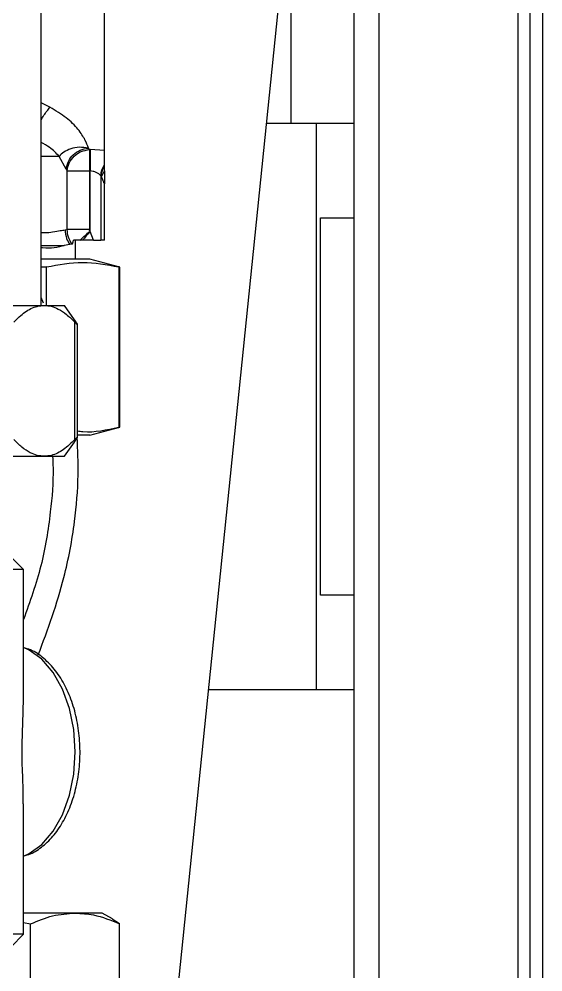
# Model space of a CAD drawing. Extents: x 75 to 2075, y 25 to 1460.
# Drawn here: x 1203.5 to 1255.5, y 778.9 to 873.6 of the extents above; entities that cross this region are included whole.
import ezdxf

# ---------------------------------------------------------------- set-up
doc = ezdxf.new("R2010")
doc.units = 0
doc.header["$LTSCALE"] = 5
doc.linetypes.add('SLD-KATı', pattern=[0])
doc.layers.get('0').update_dxf_attribs({"linetype": 'CONTINUOUS'})

msp = doc.modelspace()

# ---------------------------------------------------------------- linework, layer by layer
at = {"color": 7, "linetype": 'SLD-KATı'}
for p, q in [((1239.221, 568.28), (1239.221, 1228.103)), ((1252.971, 1228.103), (1252.971, 568.28)), ((1236.721, 569.442), (1236.721, 1226.942)), ((1254.221, 574.53), (1254.221, 1221.853)), ((1255.471, 574.53), (1255.471, 1221.853)), ((1214.221, 728.291), (1235.314, 934.128)), ((1205.659, 845.129), (1205.659, 909.254)), ((1230.471, 863.192), (1230.471, 886.869)), ((1232.971, 863.192), (1228.045, 863.192)), ((1232.971, 863.192), (1232.971, 806.942)), ((1236.721, 863.192), (1232.971, 863.192)), ((1210.449, 860.613), (1210.344, 860.768)), ((1210.449, 860.613), (1210.511, 860.613)), ((1210.449, 860.613), (1210.449, 858.488)), ((1211.928, 860.531), (1210.511, 860.613)), ((1208.146, 858.677), (1207.432, 859.944)), ((1211.928, 858.99), (1211.928, 859.129)), ((1208.146, 858.677), (1208.24, 858.488)), ((1208.24, 852.676), (1208.24, 858.488)), ((1208.24, 858.488), (1210.449, 858.488)), ((1210.449, 858.488), (1210.449, 852.676)), ((1210.511, 858.488), (1210.449, 858.488)), ((1210.511, 852.513), (1210.511, 858.488)), ((1211.663, 857.899), (1211.93, 858.497)), ((1211.928, 858.498), (1211.928, 858.99)), ((1211.593, 858.014), (1211.578, 858.033)), ((1211.593, 858.014), (1211.593, 851.604)), ((1211.928, 851.604), (1211.928, 857.215)), ((1233.39, 853.817), (1236.721, 853.817)), ((1233.39, 816.317), (1233.39, 853.817)), ((1208.031, 852.636), (1208.24, 852.676)), ((1210.52, 852.488), (1210.511, 852.513)), ((1210.847, 851.604), (1210.52, 852.488)), ((1209.067, 849.729), (1209.067, 851.604)), ((1209.774, 851.604), (1209.485, 851.604)), ((1210.847, 851.604), (1209.774, 851.604)), ((1211.928, 851.604), (1211.593, 851.604)), ((1207.943, 851.083), (1207.936, 851.083)), ((1208.494, 851.176), (1207.943, 851.083)), ((1208.719, 851.22), (1208.494, 851.176)), ((1210.487, 849.729), (1205.659, 849.729)), ((1213.464, 848.931), (1210.487, 849.729)), ((1213.356, 848.953), (1213.356, 833.005)), ((1213.464, 833.027), (1213.464, 848.931)), ((1205.883, 845.351), (1205.659, 845.916)), ((1195.093, 845.129), (1205.964, 845.129)), ((1205.964, 845.129), (1207.971, 845.129)), ((1208.964, 843.71), (1207.971, 845.129)), ((1208.994, 831.803), (1208.994, 843.456)), ((1209.262, 832.013), (1209.262, 843.232)), ((1210.487, 832.229), (1213.464, 833.027)), ((1210.487, 832.229), (1209.269, 832.229)), ((1207.971, 830.129), (1208.964, 831.548)), ((1195.093, 830.129), (1205.964, 830.129)), ((1205.964, 830.129), (1207.971, 830.129)), ((1203.909, 818.879), (1201.409, 821.379)), ((1203.909, 818.879), (1177.723, 818.879)), ((1203.909, 806.141), (1203.909, 818.879)), ((1236.721, 816.317), (1233.39, 816.317)), ((1222.281, 806.942), (1232.971, 806.942)), ((1232.971, 806.942), (1236.721, 806.942)), ((1203.909, 782.629), (1203.909, 795.59)), ((1209.03, 784.729), (1203.909, 784.729)), ((1211.721, 784.729), (1209.03, 784.729)), ((1212.727, 784.148), (1211.721, 784.729)), ((1203.909, 783.806), (1204.611, 783.659)), ((1204.611, 773.004), (1204.611, 783.659)), ((1213.45, 783.659), (1212.711, 784.12)), ((1213.45, 768.299), (1213.45, 783.659)), ((1203.909, 782.629), (1177.723, 782.629)), ((1201.409, 780.129), (1203.909, 782.629))]:
    msp.add_line(p, q, dxfattribs=at)
at = {"color": 8, "linetype": 'SLD-KATı'}
for p, q in [((1206.533, 864.821), (1205.659, 865.252)), ((1205.659, 851.084), (1207.936, 851.084)), ((1206.202, 845.129), (1206.202, 848.953))]:
    msp.add_line(p, q, dxfattribs=at)
at = {"color": 7, "linetype": 'SLD-KATı', "flags": 128}
msp.add_lwpolyline([(1211.928, 860.531), (1211.928, 861.467), (1211.928, 862.843), (1211.928, 864.59), (1211.928, 866.622), (1211.928, 868.839), (1211.928, 871.131), (1211.928, 873.384), (1211.928, 875.488), (1211.928, 877.337), (1211.928, 878.842), (1211.928, 879.926)], dxfattribs=at)
at = {"color": 8, "linetype": 'SLD-KATı', "flags": 128}
for points in [[(1207.432, 859.944), (1206.217, 859.944), (1205.659, 859.944)], [(1203.909, 790.398), (1204.474, 790.649), (1205.737, 791.553), (1206.855, 792.858), (1207.78, 794.509), (1208.471, 796.433), (1208.898, 798.545), (1209.042, 800.754), (1208.898, 802.963), (1208.471, 805.076), (1207.78, 806.999), (1206.855, 808.65), (1205.737, 809.956), (1204.474, 810.859), (1203.909, 811.11)]]:
    msp.add_lwpolyline(points, dxfattribs=at)
at = {"color": 8, "linetype": 'SLD-KATı'}
for points, knots in [([(1205.659, 863.553), (1205.748, 863.717), (1205.917, 864.028), (1206.228, 864.459), (1206.431, 864.7), (1206.533, 864.821)], [0, 0, 0, 0, 0.356886, 0.678553, 1, 1, 1, 1]), ([(1207.432, 859.944), (1207.164, 860.246), (1206.752, 860.711), (1205.942, 861.172), (1205.659, 861.333)], [0, 0, 0, 0, 0.649445, 1, 1, 1, 1]), ([(1211.928, 857.215), (1211.925, 857.224), (1211.918, 857.243), (1211.84, 857.445), (1211.737, 857.71), (1211.663, 857.899)], [0, 0, 0, 0, 0.208434, 0.437009, 1, 1, 1, 1]), ([(1205.659, 852.388), (1205.775, 852.38), (1206.206, 852.349), (1206.859, 852.435), (1207.554, 852.568), (1207.881, 852.615), (1208.031, 852.636)], [0, 0, 0, 0, 0.104759, 0.388771, 0.721537, 1, 1, 1, 1])]:
    msp.add_open_spline(points, degree=3, knots=knots, dxfattribs=at)
at = {"color": 7, "linetype": 'SLD-KATı'}
for points, knots in [([(1210.344, 860.768), (1210.256, 861.025), (1210.078, 861.543), (1209.359, 862.642), (1208.194, 863.83), (1207.095, 864.485), (1206.533, 864.821)], [0, 0, 0, 0, 0.238752, 0.481605, 0.734321, 1, 1, 1, 1]), ([(1210.344, 860.768), (1210.036, 860.809), (1209.423, 860.891), (1208.575, 860.707), (1207.854, 860.376), (1207.574, 860.089), (1207.432, 859.944)], [0, 0, 0, 0, 0.249512, 0.496306, 0.744545, 1, 1, 1, 1]), ([(1208.146, 858.677), (1208.199, 858.937), (1208.305, 859.458), (1208.816, 860.13), (1209.521, 860.621), (1210.07, 860.719), (1210.344, 860.768)], [0, 0, 0, 0, 0.249943, 0.499875, 0.749609, 1, 1, 1, 1]), ([(1208.24, 858.488), (1208.288, 858.756), (1208.384, 859.292), (1208.902, 859.977), (1209.614, 860.475), (1210.171, 860.567), (1210.449, 860.613)], [0, 0, 0, 0, 0.25031, 0.499967, 0.749995, 1, 1, 1, 1]), ([(1211.928, 859.129), (1211.928, 859.428), (1211.928, 860.026), (1211.928, 860.362), (1211.928, 860.531)], [0, 0, 0, 0, 0.500695, 1, 1, 1, 1]), ([(1211.578, 858.033), (1211.606, 858.225), (1211.664, 858.609), (1211.84, 858.955), (1211.928, 859.129)], [0, 0, 0, 0, 0.499811, 1, 1, 1, 1]), ([(1211.578, 858.033), (1211.571, 858.039), (1211.515, 858.09), (1211.38, 858.198), (1211.134, 858.346), (1210.833, 858.462), (1210.613, 858.48), (1210.511, 858.488)], [0, 0, 0, 0, 0.030869, 0.259085, 0.515986, 0.77694, 1, 1, 1, 1]), ([(1211.927, 858.99), (1211.847, 858.834), (1211.687, 858.522), (1211.625, 858.184), (1211.593, 858.014)], [0, 0, 0, 0, 0.5001068, 1, 1, 1, 1]), ([(1211.928, 858.498), (1211.928, 858.269), (1211.928, 857.815), (1211.928, 857.385), (1211.928, 857.219), (1211.928, 857.217)], [0, 0, 0, 0, 0.49889, 0.992847, 1, 1, 1, 1]), ([(1211.663, 857.899), (1211.653, 857.922), (1211.634, 857.968), (1211.607, 857.999), (1211.593, 858.014)], [0, 0, 0, 0, 0.509555, 1, 1, 1, 1]), ([(1208.031, 852.636), (1208.059, 852.343), (1208.108, 851.819), (1208.376, 851.373), (1208.494, 851.176)], [0, 0, 0, 0, 0.559476, 1, 1, 1, 1]), ([(1208.718, 851.219), (1208.583, 851.444), (1208.313, 851.893), (1208.265, 852.415), (1208.24, 852.676)], [0, 0, 0, 0, 0.500562, 1, 1, 1, 1]), ([(1209.485, 851.604), (1209.662, 851.761), (1209.978, 852.041), (1210.348, 852.368), (1210.511, 852.513)], [0, 0, 0, 0, 0.559119, 1, 1, 1, 1]), ([(1210.52, 852.488), (1210.388, 852.333), (1210.125, 852.022), (1209.891, 851.744), (1209.774, 851.605)], [0, 0, 0, 0, 0.4998545, 1, 1, 1, 1]), ([(1210.511, 852.513), (1210.493, 852.537), (1210.457, 852.586), (1210.452, 852.646), (1210.449, 852.676)], [0, 0, 0, 0, 0.500259, 1, 1, 1, 1]), ([(1208.719, 851.22), (1208.746, 851.246), (1208.801, 851.298), (1208.836, 851.502), (1208.854, 851.604)], [0, 0, 0, 0, 0.499033, 1, 1, 1, 1]), ([(1209.485, 851.604), (1209.366, 851.604), (1209.127, 851.604), (1208.945, 851.604), (1208.854, 851.604)], [0, 0, 0, 0, 0.49952, 1, 1, 1, 1]), ([(1207.936, 851.083), (1207.625, 850.991), (1207.028, 850.814), (1206.215, 850.785), (1205.704, 850.867), (1205.659, 850.874)], [0, 0, 0, 0, 0.496719, 0.955074, 1, 1, 1, 1]), ([(1206.202, 848.953), (1206.135, 848.943), (1206.055, 848.931), (1205.866, 848.928), (1205.751, 848.936), (1205.659, 848.942)], [0, 0, 0, 0, 0.506655, 0.607131, 1, 1, 1, 1]), ([(1206.202, 848.953), (1207.388, 849.175), (1209.773, 849.621), (1212.158, 849.177), (1213.356, 848.953)], [0, 0, 0, 0, 0.497539, 1, 1, 1, 1]), ([(1213.381, 848.953), (1213.418, 848.943), (1213.491, 848.923), (1213.446, 848.932), (1213.376, 848.949), (1213.356, 848.953)], [0, 0, 0, 0, 0.416871, 0.83383, 1, 1, 1, 1]), ([(1202.935, 843.456), (1203.302, 843.816), (1203.858, 844.361), (1204.645, 844.823), (1205.285, 845.077), (1205.728, 845.111), (1205.964, 845.129)], [0, 0, 0, 0, 0.382246, 0.577663, 0.77475, 1, 1, 1, 1]), ([(1205.964, 845.129), (1206.196, 845.112), (1206.663, 845.076), (1207.409, 844.771), (1208.195, 844.257), (1208.726, 843.724), (1208.994, 843.456)], [0, 0, 0, 0, 0.220853, 0.444668, 0.720511, 1, 1, 1, 1]), ([(1209.136, 843.456), (1209.088, 843.533), (1209.031, 843.626), (1208.971, 843.696), (1208.961, 843.708)], [0, 0, 0, 0, 0.835672, 1, 1, 1, 1]), ([(1208.994, 843.456), (1209.064, 843.382), (1209.206, 843.235), (1209.28, 843.196), (1209.241, 843.289), (1209.166, 843.408), (1209.136, 843.456)], [0, 0, 0, 0, 0.280694, 0.562832, 0.82575, 1, 1, 1, 1]), ([(1213.356, 833.005), (1212.17, 832.728), (1210.805, 832.41), (1209.44, 832.601), (1209.262, 832.626)], [0, 0, 0, 0, 0.869284, 1, 1, 1, 1]), ([(1213.381, 833.005), (1213.418, 833.015), (1213.491, 833.035), (1213.446, 833.026), (1213.376, 833.01), (1213.356, 833.005)], [0, 0, 0, 0, 0.416871, 0.83383, 1, 1, 1, 1]), ([(1205.964, 830.129), (1205.733, 830.147), (1205.266, 830.182), (1204.52, 830.487), (1203.734, 831.002), (1203.202, 831.535), (1202.935, 831.803)], [0, 0, 0, 0, 0.220853, 0.444668, 0.720511, 1, 1, 1, 1]), ([(1205.371, 810.387), (1206.309, 812.936), (1207.907, 817.273), (1209.003, 823.316), (1209.403, 827.982), (1209.291, 830.772), (1209.241, 832.016)], [0, 0, 0, 0, 0.363927, 0.619182, 0.830241, 1, 1, 1, 1]), ([(1208.994, 831.803), (1208.626, 831.442), (1208.071, 830.897), (1207.284, 830.435), (1206.644, 830.181), (1206.201, 830.147), (1205.964, 830.129)], [0, 0, 0, 0, 0.382246, 0.577663, 0.77475, 1, 1, 1, 1]), ([(1208.961, 831.551), (1208.971, 831.562), (1209.031, 831.632), (1209.088, 831.725), (1209.136, 831.803)], [0, 0, 0, 0, 0.163975, 1, 1, 1, 1]), ([(1209.136, 831.803), (1209.181, 831.876), (1209.273, 832.023), (1209.263, 832.063), (1209.152, 831.969), (1209.039, 831.85), (1208.994, 831.803)], [0, 0, 0, 0, 0.280694, 0.562832, 0.82575, 1, 1, 1, 1]), ([(1206.794, 830.129), (1206.812, 829.745), (1206.897, 827.904), (1206.579, 824.259), (1205.784, 819.177), (1204.539, 815.681), (1203.909, 813.91)], [0, 0, 0, 0, 0.0703408, 0.3367301, 0.6638667, 1, 1, 1, 1]), ([(1203.909, 790.405), (1204.14, 790.468), (1204.824, 790.656), (1205.861, 791.367), (1206.981, 792.474), (1207.938, 793.913), (1208.699, 795.613), (1209.23, 797.512), (1209.512, 799.53), (1209.536, 801.594), (1209.302, 803.628), (1208.814, 805.562), (1208.083, 807.325), (1207.125, 808.86), (1205.958, 810.07), (1204.865, 810.843), (1204.141, 811.036), (1203.909, 811.097)], [0, 0, 0, 0, 0.0342637, 0.1012722, 0.1701726, 0.2410387, 0.3130045, 0.3851917, 0.4572861, 0.5293253, 0.6014462, 0.6737678, 0.746453, 0.8196049, 0.8930189, 0.9656806, 1, 1, 1, 1]), ([(1203.86, 795.59), (1203.871, 795.982), (1203.902, 797.085), (1203.785, 798.951), (1203.758, 801.312), (1203.846, 803.734), (1203.886, 805.356), (1203.905, 806.141)], [0, 0, 0, 0, 0.134462, 0.37821, 0.492653, 0.754364, 1, 1, 1, 1]), ([(1204.611, 783.659), (1205.336, 783.964), (1206.795, 784.577), (1208.282, 784.678), (1209.03, 784.729)], [0, 0, 0, 0, 0.497167, 1, 1, 1, 1]), ([(1209.03, 784.729), (1209.64, 784.695), (1211.127, 784.613), (1212.588, 784.013), (1213.45, 783.659)], [0, 0, 0, 0, 0.4104024, 1, 1, 1, 1])]:
    msp.add_open_spline(points, degree=3, knots=knots, dxfattribs=at)
for points in [[(1210.511, 860.613), (1210.511, 860.518), (1210.511, 860.326), (1210.511, 859.811), (1210.511, 859.184), (1210.511, 858.72), (1210.511, 858.488)], [(1210.449, 852.676), (1210.19, 852.676), (1209.673, 852.676), (1208.992, 852.676), (1208.465, 852.676), (1208.315, 852.676), (1208.24, 852.676)], [(1210.847, 851.604), (1210.924, 851.604), (1211.077, 851.604), (1211.281, 851.604), (1211.461, 851.604), (1211.549, 851.604), (1211.593, 851.604)]]:
    msp.add_open_spline(points, degree=3, dxfattribs=at)

doc.saveas('drawing.dxf')
